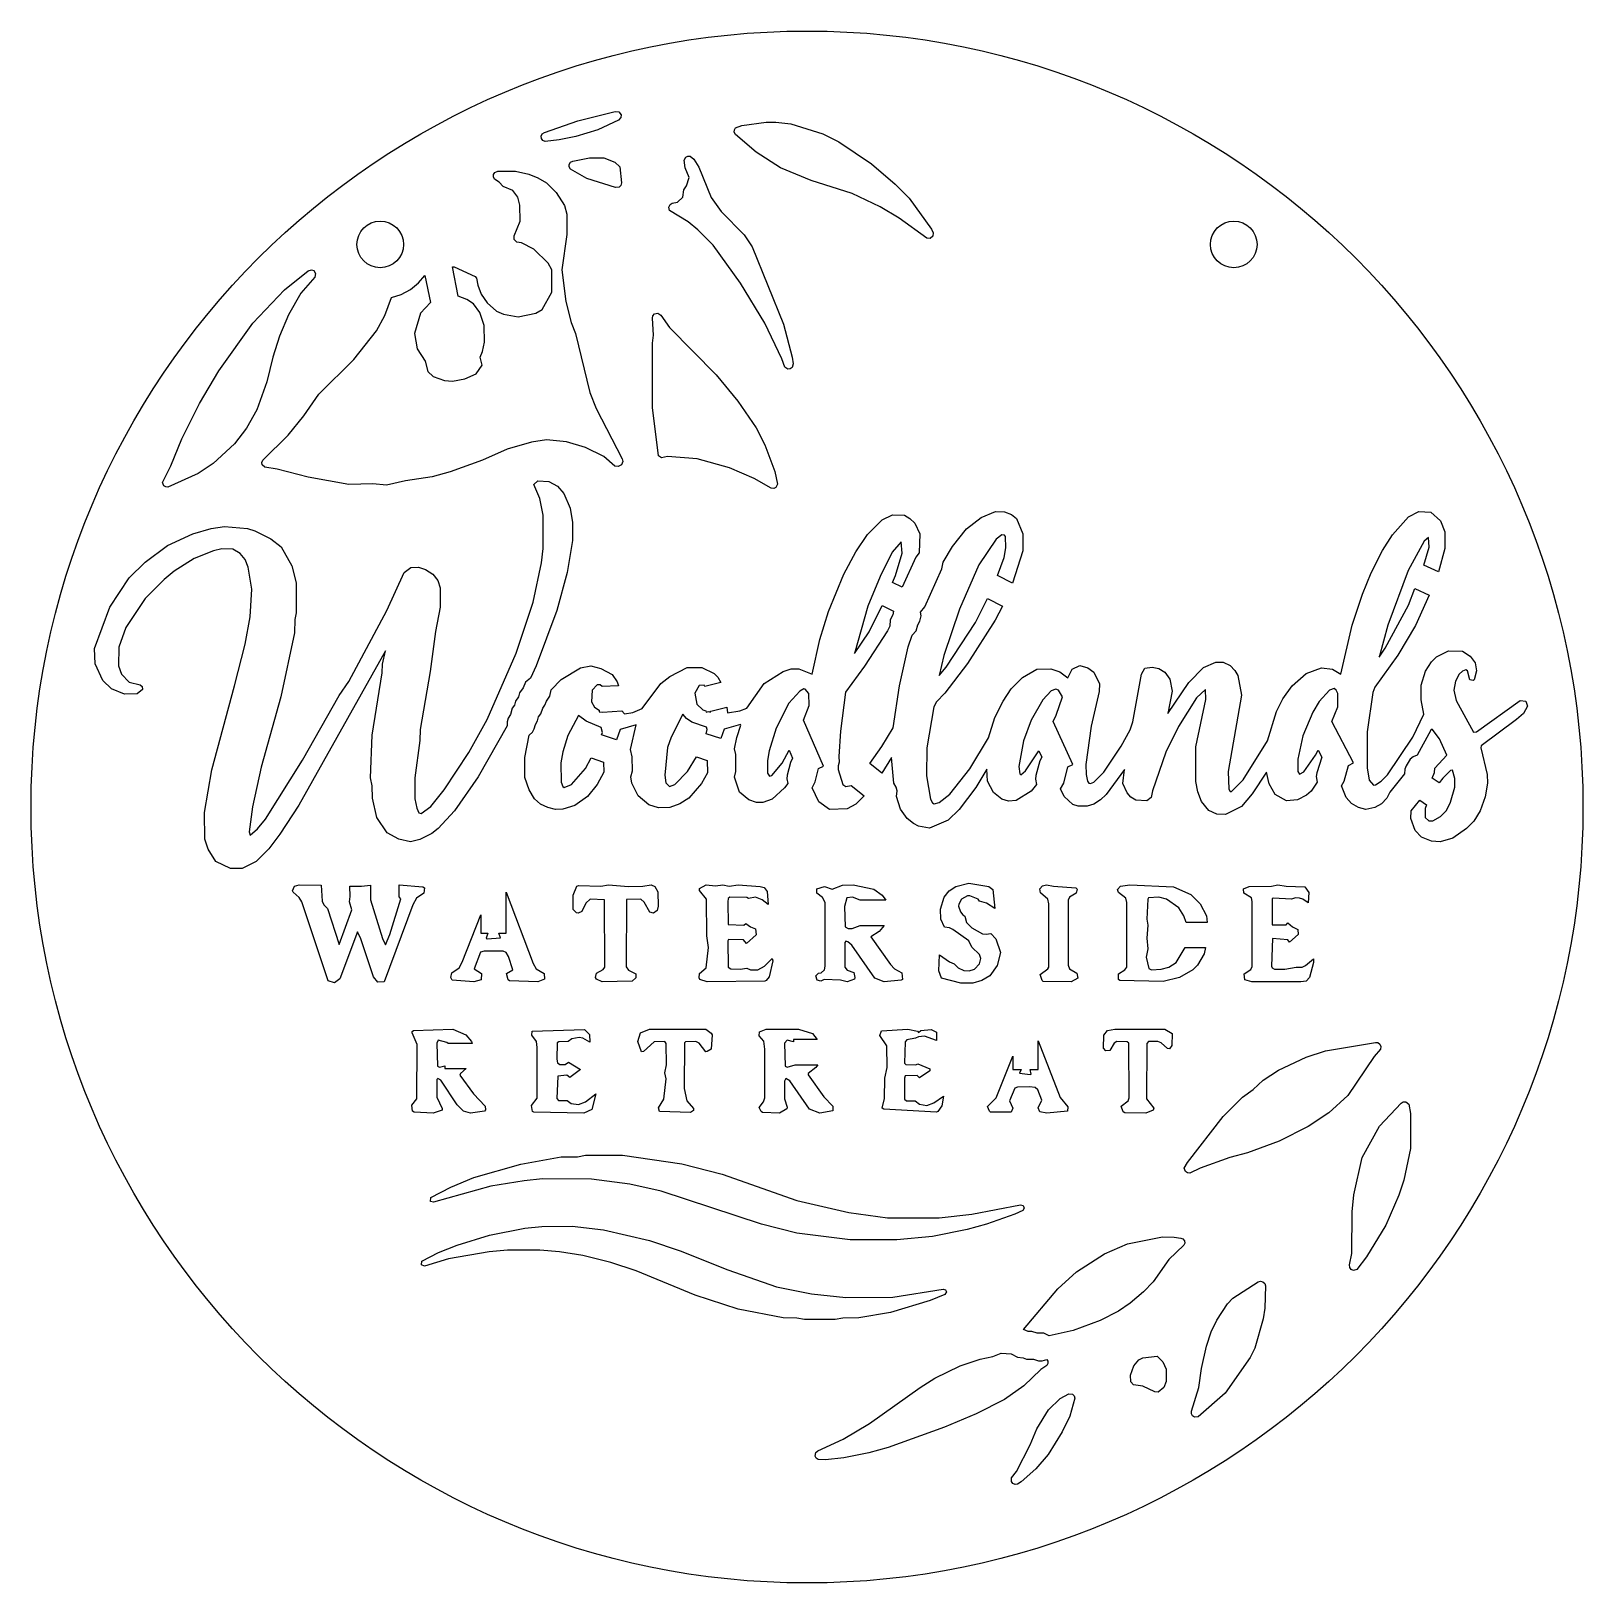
# Model space of a CAD drawing. Header units: millimetres. Extents: x -200 to 200, y -200 to 200.
import ezdxf

# ---------------------------------------------------------------- set-up
doc = ezdxf.new("R2010")
doc.units = ezdxf.units.MM
doc.layers.add('CUT', color=7, linetype='Continuous')

msp = doc.modelspace()

# ---------------------------------------------------------------- linework, layer by layer
at = {"layer": 'CUT'}
for points in [[(-68.05, 171.8), (-68.43, 172.31), (-68.49, 172.94), (-68.22, 173.51), (-67.7, 173.87), (-59.06, 176.86), (-49.41, 179.28), (-48.48, 179.14), (-47.94, 178.37), (-47.98, 177.73), (-48.61, 177.03), (-53.93, 174.56), (-59.55, 172.84), (-63.91, 171.96), (-67.47, 171.55)], [(-18.73, 173.9), (-18.71, 174.5), (-18.41, 175.01), (-16.79, 175.64), (-10.51, 176.52), (-8.07, 176.5), (-4.19, 176.07), (4.06, 173.5), (8.22, 171.46), (16.6, 165.74), (22.74, 160.54), (26.32, 156.92), (32.09, 148.94), (32.56, 147.97), (32.44, 147.1), (31.74, 146.55), (30.86, 146.63), (23.73, 151.8), (18.89, 154.7), (11.64, 158.09), (1.04, 161.47), (-6.86, 164.77), (-13.11, 168.76), (-18.45, 173.36)], [(-48.2, 164.99), (-47.84, 160.88), (-47.97, 160.23), (-48.42, 159.75), (-49.4, 159.64), (-56.77, 162.02), (-60.98, 164.43), (-61.29, 164.98), (-61.28, 165.62), (-60.94, 166.16), (-60.37, 166.45), (-56.1, 167.32), (-52.33, 167.29), (-49.51, 166.22)], [(-35.24, 155.29), (-34.73, 155.65), (-33.38, 155.93), (-32.02, 157.22), (-31.76, 159.07), (-31.1, 160.06), (-30.41, 162.22), (-31.42, 164.74), (-31.67, 166.72), (-31.26, 167.5), (-30.73, 167.77), (-30.13, 167.74), (-29.17, 166.97), (-27.88, 164.9), (-24.73, 157.07), (-22.1, 153.45), (-16.16, 147.46), (-14.11, 144.41), (-6.09, 124.44), (-3.83, 115.9), (-3.56, 114.2), (-3.79, 113.29), (-4.3, 112.9), (-4.94, 112.83), (-5.74, 113.35), (-6.51, 115.5), (-10.88, 124.69), (-17.17, 135.03), (-24.21, 144.81), (-28.1, 148.72), (-30.67, 150.79), (-35.47, 153.73), (-35.62, 154.59)], [(-80.54, 161.85), (-80.83, 162.39), (-80.82, 163), (-80.5, 163.52), (-79.67, 163.86), (-75.09, 163.87), (-71.7, 163.08), (-69.37, 162.2), (-67.16, 160.85), (-64.64, 158.38), (-62.49, 155.06), (-61.91, 152.78), (-61.91, 147.59), (-63.19, 138.45), (-62.17, 130.28), (-60.82, 124.89), (-59.71, 122), (-55.95, 106.81), (-54.35, 102.68), (-47.68, 89.74), (-47.49, 89.03), (-47.85, 88.16), (-48.68, 87.78), (-49.53, 87.87), (-52.4, 90.32), (-57.07, 92.64), (-61.96, 94.1), (-67.17, 94.62), (-70.97, 94.06), (-77.3, 92.27), (-83.68, 89.37), (-91.97, 86.35), (-96.63, 85.09), (-103.47, 84.08), (-108.35, 82.91), (-111.94, 83.28), (-118.05, 83.13), (-128.56, 85.04), (-136.54, 87.09), (-139.76, 87.55), (-140.41, 88.2), (-140.49, 88.82), (-140.25, 89.4), (-133.74, 95.86), (-129.65, 100.86), (-125.78, 106.38), (-116.83, 115.38), (-111, 122.69), (-108.77, 126.67), (-107.08, 131.31), (-104.64, 132.07), (-102.22, 133.36), (-100.1, 135.1), (-98.5, 137.02), (-97.03, 130.03), (-99.62, 127.27), (-101.15, 122.06), (-100.45, 118.1), (-98.42, 114.92), (-97.73, 112.29), (-96.34, 110.93), (-93.41, 109.92), (-91.37, 109.74), (-88.2, 110.37), (-85.28, 111.66), (-83.72, 113.91), (-84.24, 115.95), (-83.63, 117.41), (-83.11, 119.84), (-83.23, 124.14), (-84.36, 127.44), (-85.97, 129.66), (-87.68, 130.83), (-89.87, 131.68), (-91.39, 139.2), (-90.9, 139.24), (-85.53, 136.76), (-85.18, 136.3), (-84.83, 134.51), (-83.95, 132.22), (-82.45, 129.98), (-79.99, 127.83), (-78.25, 127), (-74.45, 126.37), (-69.88, 127.3), (-68.25, 128.27), (-65.74, 132.68), (-65.77, 138.42), (-66.69, 140.14), (-70.45, 143.82), (-73.58, 145.45), (-74.76, 145.62), (-75.46, 146.26), (-75.47, 147.21), (-73.97, 151), (-73.98, 155.13), (-74.55, 157.14), (-75.84, 158.87), (-78.3, 159.91), (-79.31, 161.01)], [(-142.83, 124.72), (-134.64, 133.33), (-128.6, 138.2), (-127.72, 138.46), (-127.15, 138.24), (-126.66, 137.47), (-126.86, 136.57), (-130.44, 132.4), (-133.63, 126.88), (-135.94, 121.37), (-137.72, 115.98), (-139.26, 109.59), (-141.82, 102.4), (-144.44, 97.62), (-147.59, 93.6), (-153.09, 88.55), (-156.96, 85.94), (-164.7, 82.44), (-165.29, 82.49), (-165.79, 82.81), (-166.11, 83.62), (-163.95, 87.92), (-161.1, 94.9), (-156.54, 103.99), (-151.63, 112.43)], [(-13.07, 97.71), (-10.85, 93.36), (-8.27, 86.51), (-7.58, 83.24), (-8.01, 82.39), (-8.59, 82.12), (-9.23, 82.19), (-13.65, 84.68), (-19.98, 87.42), (-28.34, 89.74), (-35.94, 90.38), (-37.47, 89.96), (-38.29, 90.47), (-39.85, 102.94), (-39.86, 119.52), (-39.58, 121.61), (-39.83, 126.03), (-39.71, 126.63), (-39.31, 127.09), (-38.42, 127.28), (-37.65, 126.78), (-35.4, 123.57), (-23.37, 111.42), (-17.82, 104.6)], [(-68.42, 62.97), (-67.97, 66.66), (-68.02, 75.23), (-68.89, 79.53), (-70.45, 83.14), (-69.38, 84.06), (-66.52, 83.87), (-64.31, 82.71), (-62.64, 80.77), (-61.05, 77.05), (-60.44, 73.33), (-60.45, 68.73), (-61.81, 60.43), (-64.47, 50.66), (-69.82, 36.36), (-71.29, 33.22), (-72.52, 32.2), (-73.19, 30.7), (-74.08, 29.43), (-74.33, 28.43), (-75.13, 27.24), (-75.38, 26.23), (-75.98, 25.45), (-76.45, 23.83), (-77.02, 22.9), (-77.27, 21.98), (-77.24, 20.9), (-84.78, 7.79), (-90.86, -1), (-95.08, -5.53), (-96.74, -6.83), (-99.75, -8.37), (-102.19, -8.95), (-105.16, -8.33), (-108.24, -6.67), (-110.86, -2.73), (-112.02, 2.26), (-112.07, 5.44), (-112.49, 7.5), (-112.04, 18.51), (-109.46, 34.61), (-109.39, 36.78), (-108.6, 40.23), (-131.01, 0.46), (-135.85, -7.02), (-138.68, -10.81), (-141.94, -14.07), (-145.55, -15.89), (-148.55, -15.85), (-152.41, -14.02), (-154.38, -10.91), (-155.18, -8.26), (-155.26, -1.39), (-153.44, 9.54), (-147.53, 31.19), (-144.83, 42), (-143.52, 49.05), (-143.08, 56.12), (-144.04, 61.79), (-144.83, 63.8), (-146.08, 65.37), (-148.01, 66.47), (-150.82, 66.53), (-152.97, 66.03), (-157.96, 64.01), (-163.1, 60.75), (-165.68, 58.65), (-170.56, 53.76), (-175.53, 46.26), (-177.36, 41.2), (-177.42, 36.36), (-176.65, 34.2), (-174.67, 32.16), (-171.91, 31.5), (-171.37, 31.04), (-171.3, 30.3), (-172.68, 29.19), (-175.88, 29.04), (-179.3, 30.47), (-181.53, 32.61), (-183.51, 36.93), (-183.65, 40.89), (-179.73, 51.49), (-174.67, 59.05), (-170.59, 63.1), (-164.85, 67.36), (-158.29, 70.4), (-153.61, 71.79), (-150.14, 72.29), (-144.24, 71.8), (-142.28, 71.15), (-138.16, 69.09), (-135.56, 67.05), (-132.8, 62.14), (-131.63, 57.8), (-131.63, 50.03), (-132.02, 48.31), (-132.1, 44.88), (-135.65, 28.41), (-140.7, 10.23), (-142.92, 0.01), (-143.81, -6.38), (-143.5, -7.24), (-141.61, -5.66), (-139.59, -3.12), (-130.02, 12.09), (-120.54, 28.77), (-118.13, 32.37), (-108.32, 50.64), (-103.8, 60.42), (-102.1, 61.73), (-100.16, 61.81), (-98.34, 61.2), (-96.43, 59.97), (-95.18, 58.38), (-94.55, 56.45), (-94.54, 51.47), (-95.79, 45.2), (-97.15, 34.94), (-99.7, 19.97), (-99.76, 17.13), (-101.04, 7.51), (-101.04, 2.12), (-100.59, -0.31), (-100.02, -1.47), (-99.48, -1.68), (-96.97, 0.15), (-93.5, 4.46), (-87.12, 14.03), (-82.47, 22.54), (-75, 39.64), (-70.62, 52.83)], [(50.53, 27.26), (52.62, 30.42), (55.55, 33.4), (59.26, 35.49), (62.88, 35.63), (65.18, 34.84), (67.22, 33.27), (68.33, 35.55), (70.32, 36.44), (72.35, 35.83), (73.95, 34.76), (75.35, 31.71), (75.28, 29.77), (73.21, 20.85), (71.89, 10.95), (71.92, 8.39), (72.33, 6.7), (72.68, 6.17), (73.1, 6.04), (73.96, 6.4), (76.48, 8.96), (80.97, 15.71), (83.27, 19.89), (84, 21.97), (86.25, 34.24), (87.06, 35.75), (89, 36.06), (90.68, 35.68), (92.27, 34.77), (93.52, 32.98), (94.15, 29.82), (92.99, 24.11), (98.39, 32.05), (102.23, 35.93), (105.38, 37.36), (107.29, 37.3), (109.03, 36.45), (110.26, 35.22), (111.01, 33.86), (111.98, 28.85), (108.57, 9.17), (108.71, 4.57), (109.09, 3.96), (109.41, 3.97), (112.43, 7), (118.72, 17.09), (121.02, 24.6), (122.67, 27.87), (125.04, 31.26), (128.7, 34.39), (132.59, 35.91), (135.45, 35.5), (137.62, 34.27), (140.49, 46.86), (143.17, 54.88), (145.45, 60.33), (148.35, 66.14), (150.89, 70.17), (155.03, 74.76), (157.72, 76.15), (160.77, 75.96), (163.32, 73.77), (164.38, 70.94), (164.39, 66.59), (162.75, 60.64), (159, 62.36), (160.4, 66.98), (160.2, 69.42), (159.06, 68.5), (154.98, 60.97), (149.69, 46.88), (147.43, 38.61), (149, 40.9), (155.01, 51.98), (156.66, 56.28), (160.39, 54.57), (156.83, 46.8), (152.3, 39.16), (146.33, 30.89), (145.8, 29.54), (144.38, 19.35), (144.37, 10.06), (144.9, 6.93), (146, 5.6), (146.57, 5.7), (148, 6.66), (149.63, 8.28), (156.14, 18.01), (158.99, 23.89), (158.28, 27.6), (158.29, 31.42), (159.44, 35.04), (160.93, 37.41), (162.26, 38.71), (165.34, 40.27), (168.92, 40.2), (170.95, 38.89), (172.18, 37.18), (172.6, 35.1), (171.99, 32.75), (171.66, 32.58), (170.83, 32.75), (170.24, 35.11), (169.81, 35.36), (168.91, 35.03), (168.05, 34.21), (167.17, 32.46), (166.73, 30.15), (167.32, 27.42), (171.78, 19.33), (172.55, 19.38), (183.78, 27.43), (185.28, 27.32), (185.73, 25.95), (184.67, 24.14), (182.88, 22.55), (173.79, 15.77), (173.7, 15.21), (175.33, 8.38), (175.37, 6.16), (174.82, 2.62), (173.48, -1.02), (171.91, -3.68), (170, -5.57), (166.45, -8.05), (163.2, -8.97), (160.94, -8.83), (158.37, -7.74), (156.78, -6.06), (155.66, -2.99), (155.7, -1), (157.93, 1.77), (159.71, 0.57), (159.31, -0.36), (159.35, -2.7), (160.31, -3.57), (161.29, -3.55), (163.3, -2.49), (164.79, -0.91), (165.87, 1.23), (166.97, 5.13), (166.94, 7.35), (166.39, 9.47), (165.86, 9.38), (163.87, 7.4), (162.98, 6.21), (161.12, 7.45), (161.77, 8.92), (161.85, 10.05), (164.94, 13.34), (162.99, 17.6), (161.17, 20.08), (160.8, 19.81), (157.28, 13.36), (156.25, 12.95), (155.5, 12.34), (154.42, 10.63), (154.07, 9.73), (154, 8.56), (150.18, 3.86), (149.47, 2.24), (148.1, 0.84), (146.32, -0.14), (144.03, -0.61), (142.16, -0.1), (140.32, 0.91), (138.99, 2.47), (137.77, 5.42), (138.47, 6.68), (139.56, 10.73), (140.82, 11.39), (135.24, 22.02), (136.81, 25.86), (136.78, 29.25), (136.39, 30.15), (135.91, 30.54), (134.63, 30.08), (131.97, 27.23), (130.38, 24.47), (127.81, 18.31), (126.48, 12.36), (126.48, 9.18), (126.92, 8.48), (128.04, 9.04), (131.09, 13.38), (131.75, 14.68), (132.69, 12.88), (131.37, 8.77), (131.22, 7.82), (131.52, 6.36), (129.94, 4.12), (128.71, 3.01), (126.4, 1.83), (123.57, 1.62), (120.68, 3.25), (119.11, 5.94), (118.46, 8.95), (114.74, 3.36), (111.97, 0.16), (107.87, -1.97), (105.64, -1.88), (103.56, -0.87), (101.72, 1.43), (100.72, 3.93), (100.18, 6.6), (100.23, 15.47), (102.76, 27.67), (102.73, 30.27), (100.38, 28.15), (95.77, 20.76), (92.49, 14.15), (89.03, 4.2), (88.72, 2.45), (87.6, 1.58), (84.74, 1.74), (83.44, 2.51), (82.48, 3.63), (81.44, 6.07), (81.81, 9.65), (77.07, 3.21), (75.69, 1.86), (73.93, 0.77), (72.2, 0.23), (69.91, 0.21), (68.5, 0.68), (66.25, 2.68), (65.33, 4.72), (66.16, 6.18), (67.25, 10.37), (68.54, 10.97), (63.41, 22), (64.19, 23.65), (65.86, 28.4), (64.78, 30.12), (64.14, 30.41), (62.9, 29.98), (60.77, 27.65), (57.75, 22.42), (55.78, 17.07), (54.58, 10.47), (54.85, 8.59), (55.08, 8.33), (56.34, 9.35), (59.74, 14.47), (60.5, 12.85), (60.05, 11.87), (59.02, 8.15), (58.89, 7.19), (59.17, 5.84), (57.81, 4.04), (53.87, 1.65), (51.93, 1.52), (50.18, 2.04), (48.11, 3.76), (46.56, 6.62), (46.39, 9.76), (43.51, 5.03), (39.23, -0.61), (36.38, -3.37), (31.57, -5.45), (28.74, -4.93), (27.42, -4.28), (25.82, -2.93), (24.09, -0.59), (23.08, 2.72), (23.25, 4.19), (23.01, 5.13), (22.38, 6.15), (21.81, 12.76), (19.3, 8.74), (16.22, 11.2), (19.3, 15.57), (22.19, 20.43), (23.82, 31.27), (26.1, 41.25), (27.07, 44.3), (28.1, 45.43), (28.57, 46.97), (29.11, 47.87), (29.39, 49.27), (29.25, 50.25), (30.34, 51.61), (34.78, 61.35), (35.09, 63.1), (37.51, 67.16), (41.15, 71.68), (44.93, 74.63), (48.59, 76.15), (50.89, 76.07), (52.71, 75.4), (54.04, 74.35), (55.67, 70.45), (55.63, 66.01), (53, 57.72), (49.09, 59.67), (50.8, 64.27), (51.21, 66.76), (51.17, 69.69), (50.88, 70.03), (50.26, 70.12), (48.72, 69.04), (44.33, 62.38), (39.28, 50.97), (35.29, 39.07), (34.1, 33.88), (35.88, 36.07), (43.4, 47.56), (46.48, 53.71), (50.35, 51.79), (48.52, 48.13), (41.4, 37.02), (35.49, 29.3), (33.34, 27.09), (32.67, 25.86), (30.87, 15.21), (30.84, 8.01), (31.82, 1.98), (32.33, 1.07), (32.77, 0.81), (34.09, 1.15), (36.83, 3.34), (41.98, 9.84), (46.82, 17.83), (48.44, 23.06)], [(20.76, 45.42), (14.85, 36.27), (9.93, 29.63), (8.6, 19.57), (8.23, 13), (8.33, 11.59), (8.04, 10.64), (8.02, 9.67), (9.25, 5.81), (10.01, 5.26), (11.4, 5.58), (14.76, 2.9), (12.58, 0.71), (10.32, -0.5), (5.8, -0.61), (3.04, 1.35), (1.29, 4.91), (2.11, 6.46), (2.93, 9.96), (4.22, 10.51), (-0.86, 22.37), (0.54, 26.12), (0.51, 29.22), (-0.46, 30.4), (-0.83, 30.49), (-1.86, 29.88), (-4.71, 26.8), (-7.94, 20.29), (-9.72, 14.45), (-10.2, 11.95), (-10.21, 8.76), (-9.68, 7.94), (-9.05, 8.15), (-6.42, 11.26), (-4.63, 14.67), (-3.75, 12.61), (-4.29, 11.44), (-5.08, 8.22), (-5.18, 7.26), (-4.93, 6.07), (-5.83, 4.98), (-9, 2.06), (-11.38, 1.17), (-13.05, 1.15), (-15, 1.88), (-17.39, 3.86), (-18.68, 7.69), (-18.33, 9.16), (-18.32, 13.5), (-18.65, 14.96), (-18.06, 17.9), (-17.02, 21.05), (-17.13, 21.28), (-21.38, 20.06), (-22.2, 17.62), (-26, 18.9), (-25.69, 19.96), (-25.92, 20.6), (-29.71, 21.86), (-31.06, 22.8), (-32.01, 23.89), (-35.05, 18), (-35.93, 15.3), (-36.6, 8.2), (-36.37, 6.24), (-35.4, 5.27), (-34.06, 5.83), (-30.84, 9.13), (-28.52, 12.89), (-25.72, 11.95), (-25.68, 8.8), (-27.16, 6.02), (-30.44, 2.29), (-32.79, 0.84), (-35.37, -0.14), (-38.26, -0.24), (-40.74, 0.57), (-43.53, 2.91), (-45.12, 6.1), (-45.39, 7.76), (-45.01, 9.34), (-45.02, 12.95), (-45.51, 14.79), (-44.05, 21.22), (-48.16, 19.99), (-49.07, 17.31), (-52.95, 18.63), (-52.74, 19.19), (-53.04, 20.46), (-56.91, 22.12), (-58.89, 23.59), (-61.68, 18.46), (-62.96, 14.18), (-63.45, 11.35), (-63.4, 6.44), (-62.97, 5.26), (-62.55, 5.02), (-60.7, 5.83), (-57.11, 9.91), (-55.6, 12.66), (-52.41, 11.58), (-52.36, 8.99), (-54.1, 5.77), (-56.6, 2.7), (-59.85, 0.41), (-62.91, -0.59), (-64.8, -0.68), (-66.81, -0.16), (-68.69, 0.71), (-70.22, 2.09), (-71.59, 4.4), (-72.69, 7.64), (-72.71, 12.75), (-71.6, 18.49), (-70.75, 19.28), (-70.28, 20.11), (-70.01, 21.3), (-69.44, 22.23), (-69.19, 23.25), (-68.59, 24.02), (-68.13, 25.44), (-67.54, 26.21), (-67.13, 27.31), (-66.25, 28.58), (-65.98, 30.16), (-63.33, 32.82), (-58.39, 35.85), (-55.71, 36.4), (-53.1, 35.74), (-50.22, 34.11), (-48.9, 32.22), (-48.56, 31.26), (-52.81, 31.09), (-53.29, 31.52), (-54.11, 31.51), (-55.39, 30.13), (-55.55, 27.11), (-54.76, 25.75), (-53.55, 24.98), (-53.53, 24.55), (-52.72, 24.45), (-47.71, 24.79), (-47.07, 23.98), (-44.93, 24.35), (-42.46, 25.41), (-37.66, 31.85), (-35.33, 33.61), (-30.87, 35.99), (-27.13, 35.96), (-23.93, 34.4), (-22.95, 33.47), (-22.21, 32.05), (-26.29, 31.05), (-26.53, 31.43), (-27.81, 31.3), (-28.89, 29.35), (-28.4, 26.5), (-26.86, 25.04), (-26.06, 24.8), (-25.97, 24.44), (-25.35, 24.59), (-24.95, 24.47), (-24.76, 24.73), (-20.64, 25.74), (-20.53, 24.31), (-17.28, 24.81), (-15.52, 25.5), (-11, 31.86), (-6.13, 34.92), (-4.11, 35.57), (-2.11, 35.59), (1.3, 34.2), (3.32, 43.16), (5.56, 50.36), (9.48, 60.03), (12.58, 65.78), (15.57, 70.22), (19.36, 74.01), (22.06, 75.32), (25.15, 75.18), (26.54, 74.4), (27.76, 73.16), (29.04, 70.42), (28.88, 65.54), (28.04, 64.41), (24.51, 56.66), (22.08, 57.87), (22.82, 59.71), (24.55, 65.4), (24.31, 68.36), (21.96, 65.71), (18.83, 59.45), (15.65, 51.74), (12.28, 39.53), (16, 45.14), (19.4, 51.95), (22.31, 50.5), (22.1, 49.55), (21.41, 48.2), (21.35, 46.61)], [(36.76, -39.95), (37.93, -40.46), (38.99, -41.45), (40.46, -42.16), (41.76, -42.23), (43.18, -41.78), (44.45, -40.44), (44.81, -39.04), (44.43, -38.03), (42.48, -36.17), (41.68, -34.51), (37.61, -31.55), (36.75, -31.11), (35.44, -30.93), (34.47, -28.95), (34.44, -26.33), (35.35, -23.24), (36.61, -21.62), (38.4, -20.47), (41.7, -19.67), (46.9, -20.52), (47.86, -21.28), (48.39, -26.14), (46.24, -24.8), (44.43, -24.28), (44.1, -23.75), (41.93, -22.87), (41.38, -22.9), (39.82, -23.74), (39.12, -25.02), (39.02, -25.58), (39.57, -26.99), (40.19, -27.83), (40.67, -28.12), (41.12, -29.79), (42.45, -31.16), (45.21, -32.66), (46.17, -32.8), (47.35, -32.59), (48.69, -33.99), (49.84, -37.53), (49.05, -40.86), (47.14, -43.51), (45.07, -44.76), (42.75, -45.4), (39.61, -45.44), (34.68, -44.1), (33.99, -42.27), (34.13, -38.14)], [(-123.38, -44.77), (-130.24, -24.47), (-130.92, -23.34), (-132.48, -21.99), (-132.63, -21.58), (-132.09, -20.44), (-130.91, -20.06), (-125.21, -20.16), (-124.95, -24.31), (-124.55, -25.19), (-123.61, -26.17), (-120.62, -35.43), (-117.31, -26.54), (-117.95, -24.44), (-117.72, -23.1), (-117.81, -20.43), (-114.79, -20.44), (-112.49, -20.11), (-112.52, -23.94), (-109.39, -33.86), (-108.68, -35.51), (-107.56, -32.83), (-104.67, -23.66), (-105.12, -23.17), (-105.08, -20.09), (-98.99, -20.57), (-98.62, -20.84), (-98.8, -22.24), (-100.67, -23.51), (-101.6, -25.24), (-108.98, -45.06), (-110.61, -45.13), (-111.73, -43.79), (-114.98, -34.01), (-115.88, -32.14), (-120.4, -44.31), (-121.75, -45.34)], [(-85.83, -45.05), (-91.43, -44.64), (-91.81, -43.93), (-91.5, -42.77), (-89.63, -41.43), (-88.85, -39.96), (-84.07, -27.76), (-84.07, -32.51), (-82.28, -32.51), (-82.71, -33.82), (-82.43, -33.95), (-78.97, -33.71), (-79.4, -32.51), (-77.57, -32.51), (-77.57, -21.97), (-70.55, -40.35), (-69.81, -41.74), (-67.78, -42.92), (-67.68, -44.34), (-69.4, -45.02), (-76.71, -44.82), (-77.01, -44.53), (-77.42, -42.93), (-75.85, -41.97), (-76.95, -38.49), (-77.55, -37.47), (-78.31, -37.2), (-83.21, -37.19), (-84.19, -37.43), (-85.8, -41.72), (-83.92, -42.88), (-83.96, -44.51)], [(-44.1, -42.98), (-44.1, -44.05), (-45.03, -44.93), (-52.8, -45.05), (-54.26, -44.34), (-54.5, -43.97), (-54.23, -42.79), (-52.51, -41.92), (-52.09, -41.24), (-52.23, -23.9), (-55.85, -23.79), (-56.98, -24.78), (-58.05, -26.9), (-59.02, -27.35), (-59.43, -27.32), (-60.24, -26.43), (-60.3, -22.72), (-59.29, -20.4), (-58.92, -20.22), (-53.12, -20.44), (-51.16, -20.06), (-46, -20.45), (-42.31, -20.44), (-40.17, -20.07), (-39.18, -20.53), (-38.45, -21.9), (-38.37, -25.59), (-38.66, -26.66), (-39.54, -27.36), (-40.49, -27.12), (-41.97, -24.57), (-42.84, -23.78), (-46.56, -23.81), (-46.6, -41.19), (-45.97, -42.09)], [(-17.26, -41.82), (-15.47, -41.57), (-14.56, -41.96), (-12.65, -41.96), (-10.99, -41.01), (-9.01, -39.03), (-8.77, -39.63), (-9.72, -43.78), (-10.54, -44.74), (-10.87, -44.89), (-25.74, -45.05), (-27.61, -44.45), (-27.81, -44.04), (-27.68, -42.91), (-25.96, -41.45), (-25.41, -36.24), (-25.83, -33.23), (-25.9, -23.77), (-27.71, -21.56), (-27.74, -21.04), (-25.99, -20.03), (-23.61, -20.36), (-21.68, -20.09), (-20.1, -20.42), (-17.78, -20.08), (-12.03, -20.46), (-11, -20.78), (-10.27, -21.76), (-10, -25.09), (-11.52, -23.96), (-13.31, -23.28), (-15.05, -23.55), (-15.5, -23.35), (-19.85, -23.28), (-20.29, -23.6), (-20.44, -24.44), (-20.3, -30.28), (-16.29, -30.42), (-15.79, -30), (-14.56, -30.88), (-13.24, -31.44), (-13.14, -32.92), (-15.6, -35.16), (-16.33, -34.22), (-20.27, -34.17), (-20.43, -34.51), (-20.33, -41.28), (-19.62, -41.75)], [(19.86, -45.04), (17.47, -44.08), (11.55, -35.64), (10.56, -34.72), (10.03, -34.62), (9.71, -34.91), (9.75, -41.29), (10.35, -42.08), (12.06, -42.66), (12.37, -43.98), (12.28, -44.35), (10.39, -45.04), (8.61, -44.65), (4.4, -44.49), (3.6, -44.93), (2.63, -44.67), (2.28, -43.5), (2.97, -42.84), (3.69, -42.77), (4.54, -41.99), (4.72, -41.05), (4.68, -24.64), (3.99, -23.29), (2.52, -22.23), (2.51, -21.1), (4.48, -20.49), (6.52, -21.17), (9.17, -20.12), (11.9, -20.06), (17.2, -21.22), (19.34, -22.69), (20.33, -24.03), (13.72, -24.03), (11.72, -23.28), (10.25, -23.39), (9.7, -25.63), (9.81, -30.9), (10.61, -31.35), (11.65, -31.32), (13.71, -30.53), (19.88, -30.53), (18.59, -32.08), (16.41, -33.43), (21.5, -40.62), (22.59, -41.71), (24.46, -42.78), (24.62, -44.43), (24.31, -44.61)], [(62.37, -24.93), (62.06, -23.74), (60.16, -22.1), (60.01, -21.1), (60.71, -20.29), (61.75, -20.05), (63.56, -20.43), (69.33, -20.85), (69.63, -21.19), (69.39, -22.23), (67.7, -23.28), (67.34, -24.02), (67.33, -40.77), (67.62, -41.75), (69.57, -42.86), (69.77, -44.08), (68.1, -45.05), (60.9, -44.96), (60.62, -44.71), (60.09, -43.18), (62.08, -41.73), (62.32, -41.26)], [(97.1, -28.02), (95.81, -26.03), (92.62, -23.73), (90.69, -23.26), (88.04, -23.37), (87.85, -23.76), (87.58, -28.88), (87.83, -30.42), (87.56, -33.77), (87.83, -36.56), (87.46, -38.69), (88.11, -41.6), (88.78, -41.99), (91.31, -41.78), (93.3, -41.24), (95.17, -40.07), (97.51, -36.24), (102.71, -36.24), (102.33, -37.81), (100.62, -40.76), (99.45, -41.98), (96.01, -43.95), (91.77, -45.01), (80.64, -44.7), (80.25, -44.47), (80.28, -43.02), (81.96, -41.96), (82.41, -41.24), (82.46, -24.62), (82.2, -23.52), (80.25, -22.04), (80.03, -21.28), (80.82, -20.38), (83.21, -20.09), (94.48, -20.6), (98.89, -22.58), (101.34, -24.97), (102.94, -28.09), (103.18, -29.74), (97.7, -29.74)], [(113.96, -20.46), (119.76, -20.43), (121.37, -20.06), (123.52, -20.44), (128.29, -20.6), (129.31, -22.05), (129.2, -24.67), (127.82, -23.73), (126.9, -23.47), (125.93, -23.45), (124.92, -23.72), (120.16, -23.5), (119.88, -23.71), (119.9, -30.38), (123.53, -30.36), (123.92, -29.89), (125.13, -30.89), (126.52, -31.55), (126.62, -32.9), (124.33, -34.84), (123.91, -34.24), (119.94, -33.93), (119.74, -41.02), (119.87, -41.48), (120.46, -41.82), (123.18, -41.84), (126.07, -41.24), (127.61, -41.24), (128.52, -40.89), (130.52, -39.17), (130.57, -40.04), (129.54, -43.98), (128.62, -44.86), (127.25, -45.05), (114.67, -45.05), (112.82, -44.52), (112.67, -42.97), (114.36, -41.86), (114.74, -41.12), (114.77, -24.37), (114.54, -23.43), (112.57, -22.18), (112.51, -21.11)], [(-89.49, -69.16), (-86, -73.97), (-82.97, -77.12), (-82.85, -78.04), (-83.12, -78.39), (-86.7, -78.93), (-88.57, -78.4), (-90.19, -76.73), (-94.37, -70.4), (-95.19, -69.99), (-95.39, -70.27), (-95.42, -74.77), (-94, -77.73), (-94.01, -78.15), (-96.33, -78.95), (-101.29, -78.65), (-101.68, -78.39), (-101.87, -76.83), (-100.55, -75.26), (-100.49, -61.21), (-101.78, -58.25), (-101.78, -57.88), (-101.39, -57.62), (-91.29, -57.3), (-87.97, -58.74), (-86.45, -60.43), (-86.28, -60.94), (-92.51, -60.94), (-92.79, -60.66), (-95.08, -60.07), (-95.42, -60.83), (-95.26, -66.81), (-94.71, -67.05), (-93.36, -66.68), (-93.36, -67.44), (-87.81, -67.44), (-89.34, -68.69)], [(-58.75, -59.38), (-60.63, -59.77), (-61.55, -60.44), (-64, -60.49), (-64.38, -60.77), (-64.52, -65.03), (-64.27, -65.92), (-63.71, -66.36), (-62.37, -66.39), (-61.45, -65.79), (-58.41, -67.7), (-61.12, -69.72), (-61.94, -69.16), (-64.22, -69.4), (-64.49, -75.14), (-64.08, -75.68), (-61.84, -75.68), (-60.79, -76.4), (-58.89, -76.67), (-57.11, -75.97), (-54.42, -73.96), (-55.44, -78), (-57.55, -78.94), (-70.4, -78.64), (-70.72, -78.49), (-71.01, -76.94), (-69.59, -75.02), (-69.57, -62.03), (-69.75, -60.46), (-70.94, -58.84), (-70.83, -57.77), (-57.37, -57.33), (-56.07, -58.6), (-56, -60.61), (-57.81, -59.57)], [(-24.66, -58.3), (-24.48, -58.68), (-24.66, -62.39), (-25.69, -63.06), (-26.05, -63.08), (-27.82, -60.91), (-28.64, -60.47), (-31.31, -60.52), (-31.61, -60.78), (-31.69, -72.58), (-30.94, -75.76), (-29.23, -77.68), (-29.22, -78.26), (-30.07, -78.78), (-37.98, -78.52), (-38.28, -77.5), (-36.87, -75.27), (-36.32, -70.06), (-36.6, -68.49), (-36.22, -66.45), (-36.26, -60.94), (-36.68, -60.48), (-39.42, -60.5), (-42.13, -63.05), (-42.66, -63.12), (-43.6, -60.48), (-42.89, -58.23), (-40.6, -57.24), (-26.06, -57.3)], [(-3.48, -59.95), (-3.48, -60.55), (-5.1, -60.09), (-5.77, -60.9), (-5.65, -66.81), (-5.1, -67.05), (-3.07, -66.45), (2.82, -66.45), (2.26, -67.18), (0.31, -68.7), (0.27, -69.02), (4.34, -74.71), (6.64, -77.14), (6.67, -78.27), (3.32, -78.92), (0.64, -77.91), (-4.46, -70.62), (-5.46, -70.01), (-5.82, -70.69), (-5.79, -75.19), (-5.12, -77.36), (-5.23, -77.81), (-7.12, -78.87), (-11.46, -78.7), (-11.82, -78.5), (-12.35, -77.47), (-11.21, -76.02), (-10.87, -74.97), (-10.86, -62.38), (-11.11, -60.37), (-12.32, -58.94), (-12.25, -57.99), (-10.52, -57.25), (-2.16, -57.26), (1.45, -58.41), (2.63, -59.95)], [(35.21, -74.5), (34.73, -76.98), (33.71, -78.51), (33.39, -78.62), (19.78, -77.9), (19.41, -77.66), (20.01, -75.13), (20.09, -69.93), (20.66, -67.1), (20.61, -61.59), (18.74, -58.9), (19.23, -57.72), (25.99, -57.24), (28.44, -57.82), (28.76, -58.15), (29.3, -57.63), (31.98, -57.31), (33.34, -58.07), (33.39, -60.22), (30.3, -59.05), (28.71, -59.2), (27.93, -59.55), (25.75, -60), (25.29, -60.49), (25.17, -66.03), (25.46, -66.37), (28.09, -66.46), (28.6, -66.23), (31.63, -67.51), (31.67, -68.02), (29.02, -69.8), (28.39, -69.2), (25.31, -69.33), (25.09, -69.91), (25.15, -75.3), (25.66, -75.72), (27.9, -75.72), (29.01, -76.57), (30.9, -76.91), (32.7, -76.25)], [(88.03, -60.47), (87.55, -60.94), (87.54, -75.2), (89.39, -77.64), (89.25, -78.17), (87.37, -78.93), (81.92, -78.8), (81.52, -78.55), (81, -77.13), (82.78, -75.75), (83.06, -74.94), (82.94, -60.83), (82.56, -60.5), (79.87, -60.48), (79.15, -60.89), (78.06, -62.72), (76.98, -62.88), (76.44, -62.13), (76.47, -58.85), (77.47, -57.58), (79.35, -57.24), (92.19, -57.25), (94.08, -58.35), (94.07, -61.47), (93.41, -62.35), (92.95, -62.26), (91.32, -60.77), (90.46, -60.45)], [(58.84, -72.32), (57.33, -72.15), (54.22, -72.18), (53.54, -72.49), (52.16, -75.77), (53.08, -77.6), (52.62, -78.65), (47.33, -78.68), (47.05, -78.43), (46.54, -77.18), (48.75, -74.96), (53.08, -64.25), (53.08, -67.68), (55.19, -67.68), (54.8, -68.61), (57.48, -68.95), (57.75, -68.83), (57.52, -67.68), (59.58, -67.68), (59.58, -60.24), (65.28, -74.9), (67.2, -77.32), (67.15, -78.36), (61.81, -78.94), (60.05, -78.54), (59.57, -77.52), (60.51, -75.57), (59.47, -72.91)], [(139.41, -74.37), (134.49, -78.84), (129.15, -82.39), (121.66, -86.12), (113.51, -89.14), (108.97, -90.35), (101.36, -93.05), (98.69, -94.34), (98.06, -94.3), (97.54, -93.95), (97.25, -93.06), (98.08, -91.6), (107.27, -79.79), (112.28, -74.77), (115, -72.85), (117.56, -70.44), (121.56, -67.8), (128.64, -64.52), (133.65, -62.84), (146.5, -60.67), (147.15, -60.74), (147.66, -61.14), (147.9, -61.74), (147.78, -62.38), (146.15, -64.3)], [(140.49, -104.32), (140.94, -99.94), (143.11, -90.32), (147.56, -82.3), (153.13, -76.31), (153.7, -75.97), (154.35, -75.98), (155.09, -76.61), (155.55, -79), (155.57, -87.98), (153.84, -96.17), (152.58, -100.04), (149.2, -107.76), (144.23, -115.9), (141.75, -119.23), (140.83, -119.48), (140.24, -119.21), (139.87, -118.68), (139.83, -118.03), (140.47, -115.06)], [(-2.64, -101.38), (10.75, -104.51), (20.77, -105.86), (34.03, -105.87), (42.45, -104.96), (55.06, -102.57), (55.74, -102.74), (55.98, -103.38), (55.59, -103.96), (53.6, -104.94), (46.3, -107.5), (41.29, -108.88), (32.35, -110.67), (23.13, -111.58), (11.13, -111.56), (-2.6, -109.8), (-11.76, -107.52), (-37.61, -99.04), (-45.63, -97.25), (-55.57, -95.89), (-68.15, -95.88), (-72.92, -96.34), (-81.47, -97.7), (-96.25, -101.88), (-97.05, -101.65), (-96.97, -100.61), (-91.8, -97.98), (-85.86, -95.48), (-73.73, -92.02), (-63.34, -90.2), (-59.13, -90.14), (-57.11, -89.73), (-47.54, -89.73), (-32.26, -91.95), (-21.86, -94.66)], [(-72.75, -108.52), (-68.35, -108.09), (-60.49, -108.06), (-52.41, -108.97), (-40.63, -111.69), (-32.68, -114.36), (-20.42, -119.32), (-7.89, -123.65), (1.17, -125.48), (9.97, -126.39), (22.14, -126.38), (35.06, -124.27), (35.7, -124.41), (35.99, -124.99), (35.52, -125.69), (31.76, -127.21), (21.52, -130.3), (13.34, -131.65), (9.24, -131.71), (7.22, -132.11), (-0.63, -132.11), (-2.65, -131.71), (-6.17, -131.63), (-17.77, -129.39), (-28.8, -125.85), (-44.06, -119.58), (-50.52, -117.44), (-57.82, -115.6), (-63.75, -114.68), (-68.85, -114.21), (-77.2, -114.21), (-81.96, -114.67), (-92.41, -116.48), (-98.59, -118.32), (-99.4, -118.02), (-99.31, -117.07), (-94.97, -114.85), (-90.14, -112.93), (-81.87, -110.33)], [(82.64, -112.63), (91.63, -110.83), (94.63, -110.84), (96.35, -111.1), (96.9, -111.34), (97.26, -111.8), (97.36, -112.39), (97.16, -112.95), (93.3, -116.65), (89.22, -122.4), (86.69, -124.97), (83.31, -127.92), (80.28, -129.97), (75.55, -132.34), (68.6, -134.95), (62.39, -136.28), (61.08, -135.63), (59.31, -135.61), (57.99, -135.17), (57.04, -135.17), (55.83, -134.7), (64.63, -124.17), (69.44, -119.84), (76.65, -115.16)], [(114.23, -141.88), (107.75, -151.06), (100.8, -157.19), (99.89, -157.26), (99.38, -156.93), (99.09, -156.38), (99.12, -155.76), (101.03, -149.64), (101.67, -144.72), (102.98, -138.99), (104.21, -135.26), (105.67, -132.24), (108.4, -128.08), (109.79, -126.63), (116.28, -122.4), (116.9, -122.21), (117.52, -122.36), (117.98, -122.81), (118.14, -123.43), (118.02, -129.19), (117.6, -131.94), (115.41, -139.46)], [(61.82, -142.39), (62.08, -142.81), (62.09, -143.44), (61.78, -143.98), (60.23, -144.97), (55.85, -149.2), (50.88, -152.74), (43.62, -156.39), (35.43, -159.83), (20.9, -165.12), (15.95, -166.47), (9.51, -167.76), (4.73, -168.23), (2.92, -168.2), (2.37, -167.86), (2.07, -167.29), (2.26, -166.36), (2.75, -165.94), (9.31, -162.98), (16.1, -158.92), (29.14, -149.62), (32.96, -147.25), (39.5, -144.01), (44.59, -142.31), (47.91, -141.63), (50.03, -140.74), (52.66, -140.95), (54.22, -141.83), (55.69, -141.95), (56.57, -142.31), (58.34, -142.33), (59.66, -142.78), (60.62, -142.78)], [(91.71, -142.98), (92.54, -144.87), (92.54, -148.11), (91.93, -149.63), (90.53, -150.8), (89.69, -150.73), (86.56, -149.26), (84.17, -148.9), (83.5, -148.2), (83.35, -146.41), (84.23, -144.03), (85.57, -142.53), (86.57, -141.94), (90.26, -141.57)], [(67.5, -151.23), (68.41, -151.35), (68.85, -151.79), (69.01, -152.39), (67.76, -157), (65.77, -161.08), (62.17, -166.91), (58.96, -170.59), (55.16, -173.94), (54.25, -174.55), (53.63, -174.61), (53.06, -174.36), (52.7, -173.85), (52.73, -172.94), (53.98, -171.29), (57.52, -164.36), (59.21, -160.24), (62.28, -155.4), (65.29, -152.47)]]:
    msp.add_lwpolyline(points, close=True, dxfattribs=at)
for centre, radius in [((0, 0), 200), ((-110, 145), 6), ((110, 145), 6)]:
    msp.add_circle(centre, radius, dxfattribs=at)

doc.saveas('drawing.dxf')
